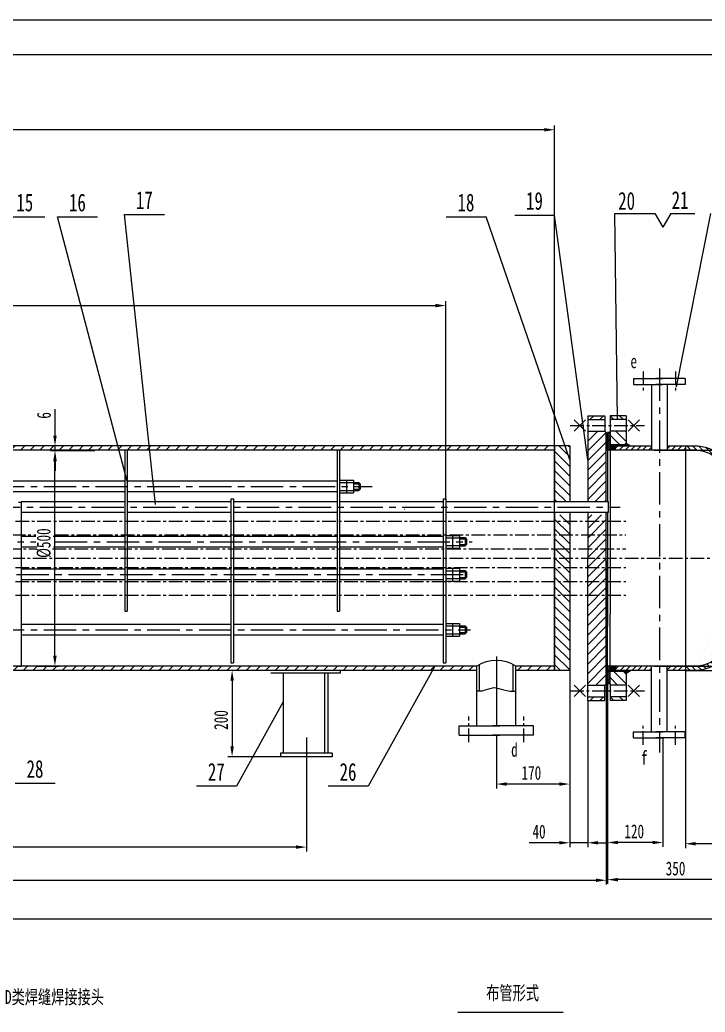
# Model space of a CAD drawing. Extents: x 14092 to 63012, y 39469 to 71324.
# Drawn here: x 16924 to 18512, y 41923 to 44221 of the extents above; entities that cross this region are included whole.
import ezdxf

# ---------------------------------------------------------------- set-up
doc = ezdxf.new("R2010")
doc.units = 0
for name, pattern in [('CENTER', [50.8, 31.75, -6.35, 6.35, -6.35]), ('CENTERX2', [4, 2.5, -0.5, 0.5, -0.5]), ('PHANTOM2', [31.75, 15.875, -3.175, 3.175, -3.175, 3.175, -3.175])]:
    doc.linetypes.add(name, pattern=pattern)
doc.layers.get('0').update_dxf_attribs({"linetype": 'CONTINUOUS'})
doc.layers.get('DEFPOINTS').update_dxf_attribs({"color": 1, "linetype": 'PHANTOM2'})
doc.layers.add('CCX', color=1, linetype='CONTINUOUS')
doc.layers.add('DD', color=1, linetype='CENTER')
doc.styles.add('HZ', font='SIMFANG.TTF', dxfattribs={"width": 0.7})
doc.styles.add('HZ123', font='SIMFANG.TTF', dxfattribs={"width": 0.7, "height": 2.5})
doc.dimstyles.new('ISO-25$0', dxfattribs={"dimscale": 8, "dimtxt": 4, "dimasz": 3, "dimexe": 1.25, "dimexo": 0, "dimgap": 1.2, "dimtad": 1, "dimdec": 0, "dimtxsty": 'HZ', "dimcen": 0, "dimclrd": 256, "dimclrt": 256, "dimazin": 3, "dimtm": 1e-09, "dimtfac": 8, "dimtdec": 0, "dimtmove": 0, "dimatfit": 3})
pattern_1 = [(45, (1517.3898, 0), (-0.449012806, 0.449012806), []), (135, (1517.3898, 0), (-0.449012806, -0.449012806), [])]
pattern_2 = [(135, (1517.39, 0), (-11.22532, -11.22532), [])]
pattern_3 = [(45, (1517.3898, 0), (-2.24506403, 2.24506403), [])]
pattern_4 = [(45, (1517.39, 0), (-11.22532, 11.22532), [])]

# ---------------------------------------------------------------- blocks, each defined once
blk = doc.blocks.new('*D28')
at = {"layer": 'CCX', "color": 0}
for p, q in [((17097.7, 43222.7), (16994.9, 43222.7)), ((16962.6, 42724.2), (17014.9, 42724.2))]:
    blk.add_line(p, q, dxfattribs=at)
at = {"layer": 'CCX'}
blk.add_line((17004.9, 42748.2), (17004.9, 43198.7), dxfattribs=at)
for points in [[(17000.9, 43198.7), (17008.9, 43198.7), (17004.9, 43222.7)], [(17000.9, 42748.2), (17008.9, 42748.2), (17004.9, 42724.2)]]:
    blk.add_solid(points, dxfattribs=at)
at = {"layer": 'DEFPOINTS', "color": 0}
for p in [(17004.9, 43222.7), (17097.7, 43222.7), (16962.6, 42724.2)]:
    blk.add_point(p, dxfattribs=at)
at = {"layer": 'CCX', "insert": (16979.3, 43009.1), "char_height": 32, "attachment_point": 5, "rotation": 90, "style": 'HZ'}
blk.add_mtext('{\\Ftxt|c134;%%C}500', dxfattribs=at)
blk = doc.blocks.new('*D29')
at = {"layer": 'CCX'}
for p, q in [((17005.1, 43258.2), (17005.1, 43319.4)), ((17005.1, 43224.2), (17005.1, 43234.2)), ((17005.1, 43200.2), (17005.1, 43176.2))]:
    blk.add_line(p, q, dxfattribs=at)
at = {"layer": 'CCX', "color": 0}
for p, q in [((17222.3, 43234.2), (16995.1, 43234.2)), ((17222.3, 43224.2), (16995.1, 43224.2))]:
    blk.add_line(p, q, dxfattribs=at)
at = {"layer": 'CCX'}
for points in [[(17001.1, 43258.2), (17009.1, 43258.2), (17005.1, 43234.2)], [(17001.1, 43200.2), (17009.1, 43200.2), (17005.1, 43224.2)]]:
    blk.add_solid(points, dxfattribs=at)
at = {"layer": 'DEFPOINTS', "color": 0}
for p in [(17005.1, 43234.2), (17222.3, 43234.2), (17222.3, 43224.2)]:
    blk.add_point(p, dxfattribs=at)
at = {"layer": 'CCX', "insert": (16979.5, 43304.8), "char_height": 32, "attachment_point": 5, "rotation": 90, "style": 'HZ'}
blk.add_mtext('6', dxfattribs=at)
blk = doc.blocks.new('*D43')
at = {"layer": 'CCX', "color": 0}
for p, q in [((18393.6, 43224.2), (18729.5, 43224.2)), ((18393.6, 42724.2), (18729.5, 42724.2))]:
    blk.add_line(p, q, dxfattribs=at)
at = {"layer": 'CCX'}
blk.add_line((18719.5, 42748.2), (18719.5, 43200.2), dxfattribs=at)
for points in [[(18715.5, 43200.2), (18723.5, 43200.2), (18719.5, 43224.2)], [(18715.5, 42748.2), (18723.5, 42748.2), (18719.5, 42724.2)]]:
    blk.add_solid(points, dxfattribs=at)
at = {"layer": 'DEFPOINTS', "color": 0}
for p in [(18393.6, 43224.2), (18719.5, 43224.2), (18393.6, 42724.2)]:
    blk.add_point(p, dxfattribs=at)
at = {"layer": 'CCX', "insert": (18693.9, 42919.6), "char_height": 32, "attachment_point": 5, "rotation": 90, "style": 'HZ'}
blk.add_mtext('{\\Ftxt|c134;%%C}500', dxfattribs=at)
blk = doc.blocks.new('*D45')
at = {"layer": 'CCX', "color": 0}
for p, q in [((18197.8, 42714.2), (18197.8, 42441)), ((18027.8, 42564.2), (18027.8, 42441))]:
    blk.add_line(p, q, dxfattribs=at)
at = {"layer": 'CCX'}
blk.add_line((18173.8, 42451), (18051.8, 42451), dxfattribs=at)
for points in [[(18051.8, 42455), (18051.8, 42447), (18027.8, 42451)], [(18173.8, 42455), (18173.8, 42447), (18197.8, 42451)]]:
    blk.add_solid(points, dxfattribs=at)
at = {"layer": 'DEFPOINTS', "color": 0}
for p in [(18197.8, 42714.2), (18027.8, 42564.2), (18027.8, 42451)]:
    blk.add_point(p, dxfattribs=at)
at = {"layer": 'CCX', "insert": (18109, 42476.6), "char_height": 32, "attachment_point": 5, "style": 'HZ'}
blk.add_mtext('170', dxfattribs=at)
blk = doc.blocks.new('*D46')
at = {"layer": 'CCX', "color": 0}
for p, q in [((18285.6, 42683.2), (18285.6, 42305.6)), ((18413.9, 42558.2), (18413.9, 42305.6))]:
    blk.add_line(p, q, dxfattribs=at)
at = {"layer": 'CCX'}
blk.add_line((18389.9, 42315.6), (18309.6, 42315.6), dxfattribs=at)
for points in [[(18309.6, 42319.6), (18309.6, 42311.6), (18285.6, 42315.6)], [(18389.9, 42319.6), (18389.9, 42311.6), (18413.9, 42315.6)]]:
    blk.add_solid(points, dxfattribs=at)
at = {"layer": 'DEFPOINTS', "color": 0}
for p in [(18285.6, 42683.2), (18413.9, 42558.2), (18285.6, 42315.6)]:
    blk.add_point(p, dxfattribs=at)
at = {"layer": 'CCX', "insert": (18347.3, 42341.2), "char_height": 32, "attachment_point": 5, "style": 'HZ'}
blk.add_mtext('120', dxfattribs=at)
blk = doc.blocks.new('*D49')
at = {"layer": 'CCX', "color": 0}
for p, q in [((18197.8, 42714.2), (18197.8, 42305)), ((18239.6, 42644.2), (18239.6, 42305))]:
    blk.add_line(p, q, dxfattribs=at)
at = {"layer": 'CCX'}
for p, q in [((18173.8, 42315), (18103.7, 42315)), ((18239.6, 42315), (18197.8, 42315)), ((18263.6, 42315), (18287.6, 42315))]:
    blk.add_line(p, q, dxfattribs=at)
for points in [[(18173.8, 42319), (18173.8, 42311), (18197.8, 42315)], [(18263.6, 42319), (18263.6, 42311), (18239.6, 42315)]]:
    blk.add_solid(points, dxfattribs=at)
at = {"layer": 'DEFPOINTS', "color": 0}
for p in [(18197.8, 42714.2), (18239.6, 42644.2), (18197.8, 42315)]:
    blk.add_point(p, dxfattribs=at)
at = {"layer": 'CCX', "insert": (18126.8, 42340.6), "char_height": 32, "attachment_point": 5, "style": 'HZ'}
blk.add_mtext('40', dxfattribs=at)
blk = doc.blocks.new('*D50')
at = {"layer": 'CCX', "color": 0}
for p, q in [((17505.6, 42714.2), (17405.5, 42714.2)), ((17587.6, 42514.2), (17405.5, 42514.2))]:
    blk.add_line(p, q, dxfattribs=at)
at = {"layer": 'CCX'}
blk.add_line((17415.5, 42690.2), (17415.5, 42538.2), dxfattribs=at)
for points in [[(17411.5, 42690.2), (17419.5, 42690.2), (17415.5, 42714.2)], [(17411.5, 42538.2), (17419.5, 42538.2), (17415.5, 42514.2)]]:
    blk.add_solid(points, dxfattribs=at)
at = {"layer": 'DEFPOINTS', "color": 0}
for p in [(17505.6, 42714.2), (17415.5, 42514.2), (17587.6, 42514.2)]:
    blk.add_point(p, dxfattribs=at)
at = {"layer": 'CCX', "insert": (17389.9, 42599.4), "char_height": 32, "attachment_point": 5, "rotation": 90, "style": 'HZ'}
blk.add_mtext('200', dxfattribs=at)
blk = doc.blocks.new('*D170')
at = {"layer": 'CCX'}
for p, q in [((18719.5, 42748.2), (18719.5, 42772.2)), ((18719.5, 42724.2), (18719.5, 42714.2)), ((18719.5, 42690.2), (18719.5, 42636.9))]:
    blk.add_line(p, q, dxfattribs=at)
at = {"layer": 'CCX', "color": 0}
for p, q in [((18465.8, 42724.2), (18729.5, 42724.2)), ((18465.8, 42714.2), (18729.5, 42714.2))]:
    blk.add_line(p, q, dxfattribs=at)
at = {"layer": 'CCX'}
for points in [[(18715.5, 42748.2), (18723.5, 42748.2), (18719.5, 42724.2)], [(18715.5, 42690.2), (18723.5, 42690.2), (18719.5, 42714.2)]]:
    blk.add_solid(points, dxfattribs=at)
at = {"layer": 'DEFPOINTS', "color": 0}
for p in [(18465.8, 42724.2), (18465.8, 42714.2), (18719.5, 42714.2)]:
    blk.add_point(p, dxfattribs=at)
at = {"layer": 'CCX', "insert": (18693.9, 42651.6), "char_height": 32, "attachment_point": 5, "rotation": 90, "style": 'HZ'}
blk.add_mtext('6', dxfattribs=at)
blk = doc.blocks.new('*D175')
at = {"layer": 'CCX', "color": 0}
for p, q in [((18465.8, 42974.2), (18465.8, 42302.8)), ((18629.6, 42974.2), (18629.6, 42302.8))]:
    blk.add_line(p, q, dxfattribs=at)
at = {"layer": 'CCX'}
blk.add_line((18605.6, 42312.8), (18489.8, 42312.8), dxfattribs=at)
for points in [[(18489.8, 42316.8), (18489.8, 42308.8), (18465.8, 42312.8)], [(18605.6, 42316.8), (18605.6, 42308.8), (18629.6, 42312.8)]]:
    blk.add_solid(points, dxfattribs=at)
at = {"layer": 'DEFPOINTS', "color": 0}
for p in [(18465.8, 42974.2), (18629.6, 42974.2), (18465.8, 42312.8)]:
    blk.add_point(p, dxfattribs=at)
at = {"layer": 'CCX', "insert": (18550.1, 42338.4), "char_height": 32, "attachment_point": 5, "style": 'HZ'}
blk.add_mtext('156', dxfattribs=at)
blk = doc.blocks.new('*D176')
at = {"layer": 'CCX', "color": 0}
for p, q in [((18629.6, 42974.2), (18629.6, 42219.6)), ((18285.6, 42683.2), (18285.6, 42219.6))]:
    blk.add_line(p, q, dxfattribs=at)
at = {"layer": 'CCX'}
blk.add_line((18605.6, 42229.6), (18309.6, 42229.6), dxfattribs=at)
for points in [[(18309.6, 42233.6), (18309.6, 42225.6), (18285.6, 42229.6)], [(18605.6, 42233.6), (18605.6, 42225.6), (18629.6, 42229.6)]]:
    blk.add_solid(points, dxfattribs=at)
at = {"layer": 'DEFPOINTS', "color": 0}
for p in [(18629.6, 42974.2), (18285.6, 42683.2), (18285.6, 42229.6)]:
    blk.add_point(p, dxfattribs=at)
at = {"layer": 'CCX', "insert": (18443.1, 42255.2), "char_height": 32, "attachment_point": 5, "style": 'HZ'}
blk.add_mtext('350', dxfattribs=at)
blk = doc.blocks.new('*D177')
at = {"layer": 'CCX', "color": 0}
for p, q in [((15313, 42683.2), (15313, 42218.1)), ((18282.6, 42683.2), (18282.6, 42218.1))]:
    blk.add_line(p, q, dxfattribs=at)
at = {"layer": 'CCX'}
blk.add_line((15337, 42228.1), (18258.6, 42228.1), dxfattribs=at)
for points in [[(15337, 42232.1), (15337, 42224.1), (15313, 42228.1)], [(18258.6, 42232.1), (18258.6, 42224.1), (18282.6, 42228.1)]]:
    blk.add_solid(points, dxfattribs=at)
at = {"layer": 'DEFPOINTS', "color": 0}
for p in [(15313, 42683.2), (18282.6, 42683.2), (18282.6, 42228.1)]:
    blk.add_point(p, dxfattribs=at)
at = {"layer": 'CCX', "insert": (16689.8, 42253.7), "char_height": 32, "attachment_point": 5, "style": 'HZ'}
blk.add_mtext('2987', dxfattribs=at)
blk = doc.blocks.new('*D178')
at = {"layer": 'CCX', "color": 0}
for p, q in [((14846, 42974.2), (14846, 42128.7)), ((18629.6, 42974.2), (18629.6, 42128.7))]:
    blk.add_line(p, q, dxfattribs=at)
at = {"layer": 'CCX'}
blk.add_line((14870, 42138.7), (18605.6, 42138.7), dxfattribs=at)
for points in [[(14870, 42142.7), (14870, 42134.7), (14846, 42138.7)], [(18605.6, 42142.7), (18605.6, 42134.7), (18629.6, 42138.7)]]:
    blk.add_solid(points, dxfattribs=at)
at = {"layer": 'DEFPOINTS', "color": 0}
for p in [(14846, 42974.2), (18629.6, 42974.2), (18629.6, 42138.7)]:
    blk.add_point(p, dxfattribs=at)
at = {"layer": 'CCX', "insert": (16605, 42164.3), "char_height": 32, "attachment_point": 5, "style": 'HZ'}
blk.add_mtext('3813', dxfattribs=at)
blk = doc.blocks.new('*D180')
at = {"layer": 'CCX', "color": 0}
for p, q in [((15913, 42522.2), (15913, 42295)), ((17587.6, 42514.2), (17587.6, 42295))]:
    blk.add_line(p, q, dxfattribs=at)
at = {"layer": 'CCX'}
blk.add_line((17563.6, 42305), (15937, 42305), dxfattribs=at)
for points in [[(15937, 42309), (15937, 42301), (15913, 42305)], [(17563.6, 42309), (17563.6, 42301), (17587.6, 42305)]]:
    blk.add_solid(points, dxfattribs=at)
at = {"layer": 'DEFPOINTS', "color": 0}
for p in [(15913, 42522.2), (17587.6, 42514.2), (15913, 42305)]:
    blk.add_point(p, dxfattribs=at)
at = {"layer": 'CCX', "insert": (16692.7, 42330.6), "char_height": 32, "attachment_point": 5, "style": 'HZ'}
blk.add_mtext('1700', dxfattribs=at)
blk = doc.blocks.new('*D184')
at = {"layer": 'CCX', "color": 0}
for p, q in [((15700, 43224.2), (15700, 43569.2)), ((17910.6, 43111.4), (17910.6, 43569.2))]:
    blk.add_line(p, q, dxfattribs=at)
at = {"layer": 'CCX'}
blk.add_line((15724, 43559.2), (17886.6, 43559.2), dxfattribs=at)
for points in [[(15724, 43563.2), (15724, 43555.2), (15700, 43559.2)], [(17886.6, 43563.2), (17886.6, 43555.2), (17910.6, 43559.2)]]:
    blk.add_solid(points, dxfattribs=at)
at = {"layer": 'DEFPOINTS', "color": 0}
for p in [(17910.6, 43559.2), (15700, 43224.2), (17910.6, 43111.4)]:
    blk.add_point(p, dxfattribs=at)
at = {"layer": 'CCX', "insert": (16643, 43584.8), "char_height": 32, "attachment_point": 5, "style": 'HZ'}
blk.add_mtext('9X246=2214', dxfattribs=at)
blk = doc.blocks.new('*D230')
at = {"layer": 'CCX', "color": 0}
for p, q in [((15432.8, 42714.2), (15432.8, 43976.4)), ((18162.8, 42714.2), (18162.8, 43976.4))]:
    blk.add_line(p, q, dxfattribs=at)
at = {"layer": 'CCX'}
blk.add_line((18138.8, 43966.4), (15456.8, 43966.4), dxfattribs=at)
for points in [[(15456.8, 43970.4), (15456.8, 43962.4), (15432.8, 43966.4)], [(18138.8, 43970.4), (18138.8, 43962.4), (18162.8, 43966.4)]]:
    blk.add_solid(points, dxfattribs=at)
at = {"layer": 'DEFPOINTS', "color": 0}
for p in [(15432.8, 43966.4), (15432.8, 42714.2), (18162.8, 42714.2)]:
    blk.add_point(p, dxfattribs=at)
at = {"layer": 'CCX', "insert": (16724.2, 43992), "char_height": 32, "attachment_point": 5, "style": 'HZ'}
blk.add_mtext('2730', dxfattribs=at)

msp = doc.modelspace()

# ---------------------------------------------------------------- hatches: boundary and pattern name
h = msp.add_hatch()
h.set_pattern_fill('ANSI37', color=256, scale=0.2, style=0)
h.set_pattern_definition(pattern_1)
h.paths.add_polyline_path([(18285.6, 43263.4), (18282.6, 43263.4), (18282.6, 43255.7), (18282.6, 43225.6), (18285.6, 43225.6)])
h.paths.add_polyline_path([(18302.4, 43236.6), (18291.6, 43236.6), (18291.6, 43224.2), (18304.4, 43224.2)])
h.paths.add_polyline_path([(18328.6, 43240.8), (18324.1, 43236.6), (18324.1, 43234.2), (18338.4, 43234.2)])
h = msp.add_hatch()
h.set_pattern_fill('ANSI37', color=256, scale=0.2, style=0)
h.set_pattern_definition(pattern_1)
h.paths.add_polyline_path([(18285.6, 42721.6), (18282.6, 42721.6), (18282.6, 42692.7), (18282.6, 42686.3), (18285.6, 42686.3)])
h.paths.add_polyline_path([(18304.4, 42724.2), (18291.6, 42724.2), (18291.6, 42711.7), (18302.4, 42711.7)])
h.paths.add_polyline_path([(18338.4, 42714.2), (18324.1, 42714.2), (18324.1, 42711.7), (18328.6, 42707.6)])
at = {"layer": 'CCX'}
h = msp.add_hatch(dxfattribs=at)
h.set_pattern_fill('ANSI31', color=256, scale=5, style=0)
h.set_pattern_definition([(45, (1621, 0), (-11.22532, 11.22532), [])])
h.paths.add_polyline_path([(18282.6, 43262.2), (18282.6, 43265.2), (18279.6, 43268.2), (18248.4, 43268.2), (18239.6, 43202), (18239.6, 43132.2), (18282.6, 43132.2)])
h.paths.add_polyline_path([(18279.6, 43304.2), (18253.2, 43304.2), (18252, 43295.2), (18279.6, 43295.2)])
h.paths.add_polyline_path([(18253.2, 43304.2), (18239.6, 43304.2), (18239.6, 43295.2), (18252, 43295.2)])
h.paths.add_polyline_path([(18248.4, 43268.2), (18239.6, 43268.2), (18239.6, 43202)])
h.paths.add_polyline_path([(18282.6, 43074.8), (18239.6, 43074.8), (18239.6, 43042.2), (18282.6, 43042.2)])
h.paths.add_polyline_path([(18282.6, 43042.2), (18239.6, 43042.2), (18239.6, 42997.2), (18282.6, 42997.2)])
h.paths.add_polyline_path([(18282.6, 42997.2), (18239.6, 42997.2), (18239.6, 42974.2), (18282.6, 42974.2)])
h.paths.add_polyline_path([(18282.6, 42974.2), (18239.6, 42974.2), (18239.6, 42951.2), (18282.6, 42951.2)])
h.paths.add_polyline_path([(18282.6, 42951.2), (18239.6, 42951.2), (18239.6, 42906.2), (18282.6, 42906.2)])
h.paths.add_polyline_path([(18282.6, 42906.2), (18239.6, 42906.2), (18239.6, 42861.1), (18282.6, 42861.1)])
h.paths.add_polyline_path([(18282.6, 42861.1), (18239.6, 42861.1), (18239.6, 42816.2), (18282.6, 42816.2)])
h.paths.add_polyline_path([(18282.6, 42816.2), (18239.6, 42816.2), (18239.6, 42680.2), (18279.6, 42680.2), (18282.6, 42683.2), (18282.6, 42692.7)])
h.paths.add_polyline_path([(18279.6, 42653.2), (18239.6, 42653.2), (18239.6, 42644.2), (18279.6, 42644.2)])
h.paths.add_polyline_path([(18239.6, 43104.7), (18282.6, 43104.7), (18282.6, 43132.2), (18239.6, 43132.2)])
h = msp.add_hatch(dxfattribs=at)
h.set_pattern_fill('ANSI31', color=256, scale=5, angle=90, style=0)
h.set_pattern_definition(pattern_2)
h.paths.add_polyline_path([(18308.5, 43304.2), (18291.6, 43304.2), (18291.6, 43295.2), (18308.6, 43295.2)])
h.paths.add_polyline_path([(18328.6, 43304.2), (18308.5, 43304.2), (18308.6, 43295.2), (18328.6, 43295.2)])
h.paths.add_polyline_path([(18328.6, 43268.2), (18291.6, 43268.2), (18291.6, 43236.6), (18324.1, 43236.6), (18328.6, 43240.8)])
h = msp.add_hatch(dxfattribs=at)
h.set_pattern_fill('ANSI31', color=256, style=0)
h.set_pattern_definition(pattern_3)
h.paths.add_polyline_path([(18291.6, 43265.2), (18285.6, 43265.2), (18285.6, 43224.2), (18291.6, 43224.2)])
h = msp.add_hatch(dxfattribs=at)
h.set_pattern_fill('ANSI31', color=256, scale=5, style=0)
h.set_pattern_definition(pattern_4)
h.paths.add_polyline_path([(15522.8, 43234.2), (15465.1, 43234.2, -0.06365), (15470, 43224.2), (15522.8, 43224.2)])
h.paths.add_polyline_path([(15465.1, 43234.2), (15432.8, 43234.2), (15432.8, 43224.2), (15470, 43224.2, 0.06365)])
h.paths.add_polyline_path([(15730.7, 43234.2), (15667.5, 43234.2), (15660.4, 43224.2), (15721.8, 43224.2)])
h.paths.add_polyline_path([(15667.5, 43234.2), (15612.8, 43234.2), (15612.8, 43224.2), (15652, 43224.2), (15660.4, 43224.2)])
h.paths.add_polyline_path([(16012.9, 43234.2), (15912.3, 43234.2), (15730.7, 43234.2), (15721.8, 43224.2), (16006.8, 43224.2)])
h.paths.add_polyline_path([(16299.5, 43234.2), (16012.9, 43234.2), (16006.8, 43224.2), (16296.4, 43224.2)])
h.paths.add_polyline_path([(16434.5, 43234.2), (16299.5, 43234.2), (16296.4, 43224.2), (16431.5, 43224.2)])
h.paths.add_polyline_path([(17151.1, 43234.2), (16855.8, 43234.2), (16855.2, 43224.2), (17153.7, 43224.2)])
h.paths.add_polyline_path([(18162.8, 43234.2), (17223.4, 43234.2), (17224.5, 43224.2), (18162.8, 43224.2)])
h.paths.add_polyline_path([(17223.4, 43234.2), (17151.1, 43234.2), (17153.7, 43224.2), (17224.5, 43224.2)])
h.paths.add_polyline_path([(16830.1, 43234.2), (16830.1, 43224.2), (16855.2, 43224.2), (16855.8, 43234.2)])
h.paths.add_polyline_path([(16670.1, 43224.2), (16670.1, 43234.2), (16434.5, 43234.2), (16431.5, 43224.2)])
h = msp.add_hatch(dxfattribs=at)
h.set_pattern_fill('ANSI31', color=256, scale=5, angle=90, style=0)
h.set_pattern_definition([(135, (1621, 0), (-11.22532, -11.22532), [])])
h.paths.add_polyline_path([(18197.8, 42816.2), (18162.8, 42816.2), (18162.8, 42714.2), (18197.8, 42714.2)])
h.paths.add_polyline_path([(18197.8, 42861.1), (18162.8, 42861.1), (18162.8, 42816.2), (18197.8, 42816.2)])
h.paths.add_polyline_path([(18197.8, 42906.2), (18162.8, 42906.2), (18162.8, 42861.1), (18197.8, 42861.1)])
h.paths.add_polyline_path([(18197.8, 42951.2), (18162.8, 42951.2), (18162.8, 42906.2), (18197.8, 42906.2)])
h.paths.add_polyline_path([(18197.8, 42974.2), (18162.8, 42974.2), (18162.8, 42951.2), (18197.8, 42951.2)])
h.paths.add_polyline_path([(18197.8, 42997.2), (18162.8, 42997.2), (18162.8, 42974.2), (18197.8, 42974.2)])
h.paths.add_polyline_path([(18197.8, 43042.2), (18162.8, 43042.2), (18162.8, 42997.2), (18197.8, 42997.2)])
h.paths.add_polyline_path([(18197.8, 43074.8), (18162.8, 43074.8), (18162.8, 43042.2), (18197.8, 43042.2)])
h.paths.add_polyline_path([(18197.8, 43165.3), (18197.8, 43202), (18186.7, 43234.2), (18162.8, 43234.2), (18162.8, 43132.2), (18197.8, 43132.2)])
h.paths.add_polyline_path([(18197.8, 43234.2), (18186.7, 43234.2), (18197.8, 43202)])
h.paths.add_polyline_path([(18162.8, 43104.7), (18197.8, 43104.7), (18197.8, 43132.2), (18162.8, 43132.2)])
h = msp.add_hatch(dxfattribs=at)
h.set_pattern_fill('ANSI31', color=256, scale=3, style=0)
h.set_pattern_definition([(45, (1517.39, 0), (-6.735192, 6.735192), [])])
h.paths.add_polyline_path([(18387.4, 42724.2), (18304.4, 42724.2), (18302.8, 42714.2), (18387.4, 42714.2)])
h.paths.add_polyline_path([(18465.8, 42724.2), (18423.9, 42724.2), (18423.9, 42714.2), (18465.8, 42714.2)])
h.paths.add_polyline_path([(18387.4, 43234.2), (18302.8, 43234.2), (18304.4, 43224.2), (18387.4, 43224.2)])
h.paths.add_polyline_path([(18465.8, 43234.2), (18423.9, 43234.2), (18423.9, 43224.2), (18465.8, 43224.2)])
h = msp.add_hatch(dxfattribs=at)
h.set_pattern_fill('ANSI31', color=256, scale=3, angle=90, style=0)
h.set_pattern_definition([(135, (1517.39, 0), (-6.735192, -6.735192), [])])
edge = h.paths.add_edge_path()
edge.add_spline(control_points=[(18574.4, 43182.6), (18568.3, 43191.2), (18561.7, 43198.9), (18547.5, 43212.6), (18539.7, 43218.5), (18527.2, 43225.5), (18522.8, 43227.5), (18513.9, 43230.8), (18509.3, 43232.1), (18500.1, 43233.8), (18495.4, 43234.2), (18490.8, 43234.2)], knot_values=[0, 0, 0, 0, 0.166818, 0.166818, 0.343939, 0.343939, 0.43798, 0.43798, 0.532021, 0.532021, 0.626062, 0.626062, 0.626062, 0.626062], degree=3, periodic=0)
edge.add_line((18490.8, 43234.2), (18465.8, 43234.2))
edge.add_line((18465.8, 43234.2), (18465.8, 43224.2))
edge.add_line((18465.8, 43224.2), (18490.8, 43224.2))
edge.add_ellipse((18490.8, 42974.2), major_axis=(0, 250), ratio=0.515266, start_angle=270, end_angle=360, ccw=False)
edge.add_line((18619.6, 42974.2), (18629.6, 42974.2))
edge.add_spline(control_points=[(18629.6, 42974.2), (18629.6, 42988.1), (18629, 43002.1), (18626.5, 43032.1), (18624.3, 43048), (18618.4, 43078.8), (18614.6, 43093.6), (18605.8, 43121.8), (18600.6, 43135.1), (18589, 43159.7), (18582.6, 43170.9), (18575.2, 43181.5), (18574.8, 43182), (18574.4, 43182.6)], knot_values=[0.626062, 0.626062, 0.626062, 0.626062, 0.790177, 0.790177, 0.982756, 0.982756, 1.175335, 1.175335, 1.367914, 1.367914, 1.560493, 1.560493, 1.570796, 1.570796, 1.570796, 1.570796], degree=3, periodic=0)
edge = h.paths.add_edge_path()
edge.add_spline(control_points=[(18590.8, 42792.8), (18593.9, 42798.9), (18596.8, 42805.2), (18599.6, 42811.7)], knot_values=[2.25802, 2.25802, 2.25802, 2.25802, 2.356194, 2.356194, 2.356194, 2.356194], degree=3, periodic=0)
edge.add_spline(control_points=[(18599.6, 42811.7), (18601.9, 42817.1), (18604, 42822.7), (18606.5, 42829.6), (18606.9, 42830.8), (18607.4, 42832)], knot_values=[2.159845, 2.159845, 2.159845, 2.159845, 2.240867, 2.240867, 2.25802, 2.25802, 2.25802, 2.25802], degree=3, periodic=0)
edge.add_spline(control_points=[(18607.4, 42832), (18609.8, 42839.1), (18612, 42846.3), (18614, 42853.7)], knot_values=[2.06167, 2.06167, 2.06167, 2.06167, 2.159845, 2.159845, 2.159845, 2.159845], degree=3, periodic=0)
edge.add_spline(control_points=[(18614, 42853.7), (18615.6, 42859.5), (18617.1, 42865.5), (18618.9, 42873.1), (18619.2, 42874.8), (18619.6, 42876.4)], knot_values=[1.963495, 1.963495, 1.963495, 1.963495, 2.040747, 2.040747, 2.06167, 2.06167, 2.06167, 2.06167], degree=3, periodic=0)
edge.add_spline(control_points=[(18619.6, 42876.4), (18621.2, 42884.2), (18622.7, 42892.1), (18623.9, 42900.1)], knot_values=[1.865321, 1.865321, 1.865321, 1.865321, 1.963495, 1.963495, 1.963495, 1.963495], degree=3, periodic=0)
edge.add_spline(control_points=[(18623.9, 42900.1), (18624.9, 42906.1), (18625.7, 42912.1), (18626.6, 42920.3), (18626.9, 42922.3), (18627.1, 42924.4)], knot_values=[1.767146, 1.767146, 1.767146, 1.767146, 1.840627, 1.840627, 1.865321, 1.865321, 1.865321, 1.865321], degree=3, periodic=0)
edge.add_spline(control_points=[(18627.1, 42924.4), (18627.9, 42932.6), (18628.6, 42940.9), (18629, 42949.2)], knot_values=[1.668971, 1.668971, 1.668971, 1.668971, 1.767146, 1.767146, 1.767146, 1.767146], degree=3, periodic=0)
edge.add_spline(control_points=[(18629, 42949.2), (18629.3, 42955.1), (18629.5, 42961), (18629.6, 42969.3), (18629.6, 42971.8), (18629.6, 42974.2)], knot_values=[1.570796, 1.570796, 1.570796, 1.570796, 1.640507, 1.640507, 1.668971, 1.668971, 1.668971, 1.668971], degree=3, periodic=0)
edge.add_line((18629.6, 42974.2), (18619.6, 42974.2))
edge.add_ellipse((18490.8, 42974.2), major_axis=(0, 250), ratio=0.515266, start_angle=180, end_angle=270, ccw=False)
edge.add_line((18490.8, 42724.2), (18465.8, 42724.2))
edge.add_line((18465.8, 42724.2), (18465.8, 42714.2))
edge.add_line((18465.8, 42714.2), (18490.8, 42714.2))
edge.add_spline(control_points=[(18490.8, 42714.2), (18493.2, 42714.2), (18495.6, 42714.3), (18498.1, 42714.5)], knot_values=[3.092505, 3.092505, 3.092505, 3.092505, 3.141593, 3.141593, 3.141593, 3.141593], degree=3, periodic=0)
edge.add_spline(control_points=[(18498.1, 42714.5), (18500.5, 42714.8), (18502.9, 42715.1), (18505.3, 42715.6)], knot_values=[3.043418, 3.043418, 3.043418, 3.043418, 3.092505, 3.092505, 3.092505, 3.092505], degree=3, periodic=0)
edge.add_spline(control_points=[(18505.3, 42715.6), (18506.3, 42715.8), (18507.3, 42716), (18509.7, 42716.5), (18511.1, 42716.9), (18512.5, 42717.3)], knot_values=[2.99433, 2.99433, 2.99433, 2.99433, 3.014805, 3.014805, 3.043418, 3.043418, 3.043418, 3.043418], degree=3, periodic=0)
edge.add_spline(control_points=[(18512.5, 42717.3), (18517.2, 42718.7), (18521.9, 42720.5), (18526.5, 42722.7)], knot_values=[2.896156, 2.896156, 2.896156, 2.896156, 2.99433, 2.99433, 2.99433, 2.99433], degree=3, periodic=0)
edge.add_spline(control_points=[(18526.5, 42722.7), (18526.8, 42722.9), (18527.1, 42723), (18531.7, 42725.3), (18535.9, 42727.8), (18539.9, 42730.6)], knot_values=[2.797981, 2.797981, 2.797981, 2.797981, 2.805298, 2.805298, 2.896156, 2.896156, 2.896156, 2.896156], degree=3, periodic=0)
edge.add_spline(control_points=[(18539.9, 42730.6), (18541.8, 42731.9), (18543.7, 42733.3), (18548, 42736.7), (18550.3, 42738.7), (18552.6, 42740.8)], knot_values=[2.699806, 2.699806, 2.699806, 2.699806, 2.743052, 2.743052, 2.797981, 2.797981, 2.797981, 2.797981], degree=3, periodic=0)
edge.add_spline(control_points=[(18552.6, 42740.8), (18554.7, 42742.7), (18556.7, 42744.7), (18558.7, 42746.8)], knot_values=[2.650719, 2.650719, 2.650719, 2.650719, 2.699806, 2.699806, 2.699806, 2.699806], degree=3, periodic=0)
edge.add_spline(control_points=[(18558.7, 42746.8), (18560.7, 42748.8), (18562.7, 42751), (18564.6, 42753.2)], knot_values=[2.601631, 2.601631, 2.601631, 2.601631, 2.650719, 2.650719, 2.650719, 2.650719], degree=3, periodic=0)
edge.add_spline(control_points=[(18564.6, 42753.2), (18566.2, 42755), (18567.7, 42756.9), (18573.3, 42764), (18577.2, 42769.6), (18581, 42775.6)], knot_values=[2.454369, 2.454369, 2.454369, 2.454369, 2.493845, 2.493845, 2.601631, 2.601631, 2.601631, 2.601631], degree=3, periodic=0)
edge.add_spline(control_points=[(18581, 42775.6), (18583.9, 42780.3), (18586.8, 42785.3), (18589.9, 42791.2), (18590.3, 42792), (18590.8, 42792.8)], knot_values=[2.356194, 2.356194, 2.356194, 2.356194, 2.440987, 2.440987, 2.454369, 2.454369, 2.454369, 2.454369], degree=3, periodic=0)
h = msp.add_hatch(dxfattribs=at)
h.set_pattern_fill('ANSI31', color=256, scale=5, style=0)
h.set_pattern_definition(pattern_4)
h.paths.add_polyline_path([(18162.8, 42724.2), (18072.8, 42724.2), (18072.8, 42714.2), (18162.8, 42714.2)])
h.paths.add_polyline_path([(16670.1, 42714.2), (16670.1, 42724.2), (16628.7, 42724.2), (16622.1, 42714.2)])
h.paths.add_polyline_path([(16830.1, 42724.2), (16830.1, 42714.2), (17982.8, 42714.2), (17982.8, 42724.2)])
h = msp.add_hatch(dxfattribs=at)
h.set_pattern_fill('ANSI31', color=256, style=0)
h.set_pattern_definition(pattern_3)
h.paths.add_polyline_path([(18291.6, 42724.2), (18285.6, 42724.2), (18285.6, 42683.2), (18291.6, 42683.2)])
h = msp.add_hatch(dxfattribs=at)
h.set_pattern_fill('ANSI31', color=256, scale=5, angle=90, style=0)
h.set_pattern_definition(pattern_2)
h.paths.add_polyline_path([(18328.6, 42707.6), (18324.1, 42711.7), (18291.6, 42711.7), (18291.6, 42683.2), (18291.6, 42680.2), (18328.6, 42680.2)])
h.paths.add_polyline_path([(18328.6, 42653.2), (18291.6, 42653.2), (18291.6, 42644.2), (18328.6, 42644.2)])

# ---------------------------------------------------------------- linework, layer by layer
for p, q in [((14291.9, 44141.1), (20739.9, 44141.1)), ((18395.2, 43772.3), (18413.5, 43740.6)), ((18431.8, 43772.3), (18413.5, 43740.6)), ((18345.8, 43390.2), (18345.8, 43376.5)), ((18345.8, 43390.2), (18413.9, 43390.2)), ((18345.8, 43390.2), (18345.8, 43376.5)), ((18345.8, 43390.2), (18345.8, 43376.5)), ((18345.8, 43390.2), (18413.9, 43390.2)), ((18345.8, 43376.5), (18413.9, 43376.5)), ((18387.4, 43376.5), (18387.4, 43224.2)), ((18465.4, 43390.2), (18397.3, 43390.2)), ((18465.4, 43390.2), (18397.3, 43390.2)), ((18465.4, 43376.5), (18397.3, 43376.5)), ((18423.9, 43376.5), (18423.9, 43224.2)), ((18465.4, 43390.2), (18465.4, 43376.5)), ((18465.4, 43390.2), (18465.4, 43376.5)), ((18465.4, 43390.2), (18465.4, 43376.5)), ((18239.6, 43304.2), (18239.6, 43104.7)), ((18239.6, 43304.2), (18279.6, 43304.2)), ((18279.6, 43304.2), (18279.6, 43268.2)), ((18328.6, 43304.2), (18291.6, 43304.2)), ((18291.6, 43304.2), (18291.6, 42844.2)), ((18328.6, 43304.2), (18328.6, 43259.2)), ((18328.6, 43304.2), (18328.6, 43240.8)), ((18208.5, 43268.6), (18234.7, 43294.8)), ((18234.7, 43268.6), (18208.5, 43294.8)), ((18239.6, 43295.2), (18279.6, 43295.2)), ((18328.6, 43295.2), (18291.6, 43295.2)), ((18333.5, 43268.6), (18359.7, 43294.8)), ((18359.7, 43268.6), (18333.5, 43294.8)), ((18239.6, 43268.2), (18279.6, 43268.2)), ((18282.6, 43265.2), (18279.6, 43268.2)), ((18282.6, 43265.2), (18282.6, 43255.7)), ((18282.6, 43265.2), (18282.6, 43265.2)), ((18285.6, 43263.4), (18282.6, 43263.4)), ((18282.6, 43104.7), (18282.6, 43262.2)), ((18282.6, 43255.7), (18282.6, 43222.7)), ((18285.6, 43265.2), (18285.6, 43104.7)), ((18291.6, 43265.2), (18285.6, 43265.2)), ((18328.6, 43268.2), (18291.6, 43268.2)), ((18197.8, 43234.2), (16800.1, 43234.2)), ((18162.8, 43234.2), (18162.8, 43104.7)), ((18197.8, 43234.2), (18197.8, 43104.7)), ((18324.1, 43236.6), (18291.6, 43236.6)), ((18304.4, 43224.2), (18302.4, 43236.6)), ((18302.8, 43234.2), (18387.4, 43234.2)), ((18324.1, 43236.6), (18328.6, 43240.8)), ((18324.1, 43234.2), (18324.1, 43236.6)), ((18328.6, 43240.8), (18338.4, 43234.2)), ((18423.9, 43234.2), (18490.8, 43234.2)), ((18162.8, 43224.2), (16800.1, 43224.2)), ((17166.6, 43224.2), (17166.6, 42851.4)), ((17172.6, 43224.2), (17172.6, 42851.4)), ((17658.6, 43224.2), (17658.6, 42851.4)), ((17664.6, 43224.2), (17664.6, 42851.4)), ((18285.6, 43225.6), (18282.6, 43225.6)), ((18469.4, 43224.2), (18285.6, 43224.2)), ((18492.5, 43224.2), (18288.6, 43224.2)), ((18162.8, 43165.3), (18162.8, 43104.7)), ((18197.8, 43165.3), (18197.8, 43104.7)), ((17166.6, 43152.7), (16817.6, 43152.7)), ((17166.6, 43152.7), (17151.4, 43152.7)), ((17166.6, 43152.7), (17151.4, 43152.7)), ((17412.6, 43152.7), (17172.6, 43152.7)), ((17658.6, 43152.7), (17172.6, 43152.7)), ((17412.6, 43152.7), (17397.4, 43152.7)), ((17412.6, 43152.7), (17397.4, 43152.7)), ((17658.6, 43152.7), (17643.4, 43152.7)), ((17658.6, 43152.7), (17643.4, 43152.7)), ((17664.6, 43155), (17696.6, 43155)), ((17664.6, 43149.2), (17664.6, 43131.2)), ((17664.6, 43149.2), (17696.6, 43149.2)), ((17680.6, 43155), (17680.6, 43125.3)), ((17696.6, 43155), (17696.6, 43125.3)), ((17709.4, 43149.8), (17712.6, 43146.6)), ((17709.4, 43149.8), (17709.4, 43130.6)), ((17712.6, 43146.6), (17712.6, 43133.8)), ((17166.6, 43127.7), (16905.4, 43127.7)), ((17166.6, 43127.7), (17151.4, 43127.7)), ((17166.6, 43127.7), (17151.4, 43127.7)), ((17412.6, 43127.7), (17172.6, 43127.7)), ((17658.6, 43127.7), (17172.6, 43127.7)), ((17412.6, 43127.7), (17397.4, 43127.7)), ((17412.6, 43127.7), (17397.4, 43127.7)), ((17658.6, 43127.7), (17643.4, 43127.7)), ((17658.6, 43127.7), (17643.4, 43127.7)), ((17664.6, 43131.2), (17696.6, 43131.2)), ((17664.6, 43125.3), (17696.6, 43125.3)), ((17709.4, 43130.6), (17712.6, 43133.8)), ((16920.6, 43104.2), (16926.6, 43104.2)), ((17166.6, 43104.7), (16926.6, 43104.7)), ((16926.6, 43104.2), (16926.6, 42724.2)), ((17412.6, 43104.7), (17172.6, 43104.7)), ((17412.6, 43111.4), (17412.6, 42731.4)), ((17412.6, 43111.4), (17418.6, 43111.4)), ((17418.6, 43111.4), (17418.6, 42731.4)), ((17658.6, 43104.7), (17418.6, 43104.7)), ((17904.6, 43104.7), (17664.6, 43104.7)), ((17904.6, 43111.4), (17904.6, 42731.4)), ((17904.6, 43111.4), (17910.6, 43111.4)), ((17910.6, 43111.4), (17910.6, 42731.4)), ((18287.4, 43104.7), (17910.6, 43104.7)), ((18287.4, 43079.7), (18287.4, 43104.7)), ((17166.6, 43079.7), (16926.6, 43079.7)), ((17412.6, 43079.7), (17172.6, 43079.7)), ((17658.6, 43079.7), (17418.6, 43079.7)), ((17904.6, 43079.7), (17664.6, 43079.7)), ((17815.3, 43087.5), (17816.1, 43087.8)), ((18287.4, 43079.7), (17910.6, 43079.7)), ((18162.8, 43079.7), (18162.8, 42714.2)), ((18162.8, 43074.8), (18162.8, 42974.2)), ((18197.8, 43079.7), (18197.8, 42714.2)), ((18197.8, 43074.8), (18197.8, 42974.2)), ((18239.6, 43079.7), (18239.6, 42974.2)), ((18282.6, 42692.7), (18282.6, 43079.7)), ((18285.6, 43079.7), (18285.6, 42816.2)), ((17910.6, 43027), (17942.6, 43027)), ((17926.6, 43027), (17926.6, 42997.3)), ((17942.6, 43027), (17942.6, 42997.3)), ((16958.9, 43024.7), (16926.6, 43024.7)), ((16961, 43024.7), (16926.6, 43024.7)), ((17166.6, 43024.7), (17000.9, 43024.7)), ((17166.6, 43024.7), (17004.9, 43024.7)), ((17166.6, 43024.7), (17151.4, 43024.7)), ((17166.6, 43024.7), (17151.4, 43024.7)), ((17412.6, 43024.7), (17172.6, 43024.7)), ((17412.6, 43024.7), (17172.6, 43024.7)), ((17412.6, 43024.7), (17397.4, 43024.7)), ((17412.6, 43024.7), (17397.4, 43024.7)), ((17658.6, 43024.7), (17418.6, 43024.7)), ((17658.6, 43024.7), (17418.6, 43024.7)), ((17658.6, 43024.7), (17643.4, 43024.7)), ((17658.6, 43024.7), (17643.4, 43024.7)), ((17904.6, 43024.7), (17664.6, 43024.7)), ((17904.6, 43024.7), (17664.6, 43024.7)), ((17910.6, 43021.2), (17910.6, 43003.2)), ((17910.6, 43021.2), (17942.6, 43021.2)), ((17910.6, 43003.2), (17942.6, 43003.2)), ((17955.4, 43021.8), (17958.6, 43018.6)), ((17955.4, 43021.8), (17955.4, 43002.6)), ((17955.4, 43002.6), (17958.6, 43005.8)), ((17958.6, 43018.6), (17958.6, 43005.8)), ((16961, 42999.7), (16926.6, 42999.7)), ((16963.3, 42999.7), (16926.6, 42999.7)), ((17166.6, 42999.7), (17001.4, 42999.7)), ((17166.6, 42999.7), (17004.9, 42999.7)), ((17166.6, 42999.7), (17151.4, 42999.7)), ((17166.6, 42999.7), (17151.4, 42999.7)), ((17412.6, 42999.7), (17172.6, 42999.7)), ((17412.6, 42999.7), (17172.6, 42999.7)), ((17412.6, 42999.7), (17397.4, 42999.7)), ((17412.6, 42999.7), (17397.4, 42999.7)), ((17658.6, 42999.7), (17418.6, 42999.7)), ((17658.6, 42999.7), (17418.6, 42999.7)), ((17658.6, 42999.7), (17643.4, 42999.7)), ((17658.6, 42999.7), (17643.4, 42999.7)), ((17904.6, 42999.7), (17664.6, 42999.7)), ((17904.6, 42999.7), (17664.6, 42999.7)), ((17910.6, 42997.3), (17942.6, 42997.3)), ((18239.6, 42644.2), (18239.6, 42974.2)), ((18285.6, 42816.2), (18285.6, 42968.2)), ((17166.6, 42948.7), (16926.6, 42948.7)), ((17166.6, 42948.7), (16926.6, 42948.7)), ((17166.6, 42948.7), (17151.4, 42948.7)), ((17166.6, 42948.7), (17151.4, 42948.7)), ((17412.6, 42948.7), (17172.6, 42948.7)), ((17412.6, 42948.7), (17172.6, 42948.7)), ((17412.6, 42948.7), (17397.4, 42948.7)), ((17412.6, 42948.7), (17397.4, 42948.7)), ((17658.6, 42948.7), (17418.6, 42948.7)), ((17658.6, 42948.7), (17418.6, 42948.7)), ((17658.6, 42948.7), (17643.4, 42948.7)), ((17658.6, 42948.7), (17643.4, 42948.7)), ((17904.6, 42948.7), (17664.6, 42948.7)), ((17904.6, 42948.7), (17664.6, 42948.7)), ((17910.6, 42951), (17942.6, 42951)), ((17910.6, 42945.2), (17910.6, 42927.2)), ((17910.6, 42945.2), (17942.6, 42945.2)), ((17926.6, 42951), (17926.6, 42921.3)), ((17942.6, 42951), (17942.6, 42921.3)), ((17955.4, 42945.8), (17958.6, 42942.6)), ((17955.4, 42945.8), (17955.4, 42926.6)), ((17958.6, 42942.6), (17958.6, 42929.8)), ((17166.6, 42923.7), (16926.6, 42923.7)), ((17166.6, 42923.7), (16926.6, 42923.7)), ((17166.6, 42923.7), (17151.4, 42923.7)), ((17166.6, 42923.7), (17151.4, 42923.7)), ((17412.6, 42923.7), (17172.6, 42923.7)), ((17412.6, 42923.7), (17172.6, 42923.7)), ((17412.6, 42923.7), (17397.4, 42923.7)), ((17412.6, 42923.7), (17397.4, 42923.7)), ((17658.6, 42923.7), (17418.6, 42923.7)), ((17658.6, 42923.7), (17418.6, 42923.7)), ((17658.6, 42923.7), (17643.4, 42923.7)), ((17658.6, 42923.7), (17643.4, 42923.7)), ((17904.6, 42923.7), (17664.6, 42923.7)), ((17904.6, 42923.7), (17664.6, 42923.7)), ((17910.6, 42927.2), (17942.6, 42927.2)), ((17910.6, 42921.3), (17942.6, 42921.3)), ((17955.4, 42926.6), (17958.6, 42929.8)), ((17166.6, 42851.4), (17172.6, 42851.4)), ((17658.6, 42851.4), (17664.6, 42851.4)), ((18285.6, 42683.2), (18285.6, 42848.6)), ((18285.6, 42683.2), (18285.6, 42843.7)), ((18291.6, 42683.2), (18291.6, 42843.7)), ((17166.6, 42820.7), (16926.6, 42820.7)), ((17412.6, 42820.7), (16926.6, 42820.7)), ((17412.6, 42820.7), (17397.4, 42820.7)), ((17412.6, 42820.7), (17397.4, 42820.7)), ((17658.6, 42820.7), (17418.6, 42820.7)), ((17904.6, 42820.7), (17418.6, 42820.7)), ((17910.6, 42823), (17942.6, 42823)), ((17926.6, 42823), (17926.6, 42793.3)), ((17942.6, 42823), (17942.6, 42793.3)), ((17910.6, 42817.2), (17910.6, 42799.2)), ((17910.6, 42817.2), (17942.6, 42817.2)), ((17910.6, 42799.2), (17942.6, 42799.2)), ((17955.4, 42817.8), (17958.6, 42814.6)), ((17955.4, 42817.8), (17955.4, 42798.6)), ((17955.4, 42798.6), (17958.6, 42801.8)), ((17958.6, 42814.6), (17958.6, 42801.8)), ((17166.6, 42795.7), (16926.6, 42795.7)), ((17412.6, 42795.7), (16926.6, 42795.7)), ((17412.6, 42795.7), (17397.4, 42795.7)), ((17412.6, 42795.7), (17397.4, 42795.7)), ((17658.6, 42795.7), (17418.6, 42795.7)), ((17904.6, 42795.7), (17418.6, 42795.7)), ((17910.6, 42793.3), (17942.6, 42793.3)), ((17412.6, 42731.4), (17418.6, 42731.4)), ((17904.6, 42731.4), (17910.6, 42731.4)), ((17988.8, 42666.8), (17988.8, 42727.7)), ((18066.8, 42666), (18066.8, 42727.7)), ((17982.8, 42724.2), (16800.1, 42724.2)), ((17982.8, 42714.2), (16800.1, 42714.2)), ((16920.6, 42724.2), (16926.6, 42724.2)), ((17665.6, 42708.2), (17505.6, 42708.2)), ((17533.6, 42708.2), (17533.6, 42522.2)), ((17629.6, 42708.2), (17629.6, 42522.2)), ((17637.6, 42708.2), (17637.6, 42522.2)), ((17665.6, 42714.2), (17665.6, 42708.2)), ((17982.8, 42724.2), (17842, 42724.2)), ((17982.8, 42714.2), (17842, 42714.2)), ((17982.8, 42586.2), (17982.8, 42724.2)), ((18162.8, 42724.2), (18072.8, 42724.2)), ((18072.8, 42586.2), (18072.8, 42724.2)), ((18197.8, 42714.2), (18072.8, 42714.2)), ((18282.6, 42724.2), (18282.6, 42686.2)), ((18285.6, 42721.6), (18282.6, 42721.6)), ((18490.8, 42724.2), (18285.6, 42724.2)), ((18324.1, 42711.7), (18291.6, 42711.7)), ((18304.4, 42724.2), (18302.4, 42711.7)), ((18387.4, 42714.2), (18302.8, 42714.2)), ((18324.1, 42714.2), (18324.1, 42711.7)), ((18324.1, 42711.7), (18328.6, 42707.6)), ((18328.6, 42707.6), (18338.4, 42714.2)), ((18328.6, 42707.6), (18328.6, 42644.2)), ((18387.4, 42571.8), (18387.4, 42724.2)), ((18423.9, 42571.8), (18423.9, 42724.2)), ((18490.8, 42714.2), (18423.9, 42714.2)), ((18282.6, 42683.2), (18279.6, 42680.2)), ((18282.6, 42683.2), (18282.6, 42692.7)), ((18285.6, 42686.3), (18282.6, 42686.3)), ((18282.6, 42683.2), (18282.6, 42683.2)), ((18291.6, 42683.2), (18285.6, 42683.2)), ((18291.6, 42683.2), (18291.6, 42644.2)), ((18208.5, 42679.8), (18234.7, 42653.6)), ((18234.7, 42679.8), (18208.5, 42653.6)), ((18239.6, 42680.2), (18279.6, 42680.2)), ((18279.6, 42644.2), (18279.6, 42680.2)), ((18328.6, 42680.2), (18291.6, 42680.2)), ((18359.7, 42679.8), (18333.5, 42653.6)), ((18333.5, 42679.8), (18359.7, 42653.6)), ((18239.6, 42653.2), (18279.6, 42653.2)), ((18239.6, 42644.2), (18279.6, 42644.2)), ((18328.6, 42653.2), (18291.6, 42653.2)), ((18328.6, 42644.2), (18291.6, 42644.2)), ((17941.3, 42564.2), (17941.3, 42586.2)), ((17941.3, 42564.2), (17941.3, 42586.2)), ((17941.3, 42564.2), (17941.3, 42586.2)), ((17941.3, 42586.2), (18036.1, 42586.2)), ((18114.3, 42586.2), (18019.5, 42586.2)), ((18114.3, 42564.2), (18114.3, 42586.2)), ((18114.3, 42564.2), (18114.3, 42586.2)), ((18114.3, 42564.2), (18114.3, 42586.2)), ((18345.8, 42558.2), (18345.8, 42571.8)), ((18345.8, 42558.2), (18345.8, 42571.8)), ((18345.8, 42558.2), (18345.8, 42571.8)), ((18345.8, 42571.8), (18413.9, 42571.8)), ((18465.4, 42571.8), (18397.3, 42571.8)), ((18465.4, 42558.2), (18465.4, 42571.8)), ((18465.4, 42558.2), (18465.4, 42571.8)), ((18465.4, 42558.2), (18465.4, 42571.8)), ((17941.3, 42564.2), (18036.1, 42564.2)), ((17941.3, 42564.2), (18036.1, 42564.2)), ((18114.3, 42564.2), (18019.5, 42564.2)), ((18114.3, 42564.2), (18019.5, 42564.2)), ((18345.8, 42558.2), (18413.9, 42558.2)), ((18345.8, 42558.2), (18413.9, 42558.2)), ((18465.4, 42558.2), (18397.3, 42558.2)), ((18465.4, 42558.2), (18397.3, 42558.2)), ((17527.6, 42522.2), (17527.6, 42514.2)), ((17647.6, 42522.2), (17527.6, 42522.2)), ((17647.6, 42522.2), (17647.6, 42514.2)), ((17647.6, 42514.2), (17527.6, 42514.2))]:
    msp.add_line(p, q)
at = {"color": 0}
for p, q in [((16889, 43765), (16981.6, 43765)), ((17011.1, 43765), (17103.6, 43765)), ((17166.1, 43770.3), (17258.7, 43770.3)), ((17911.5, 43765), (18004, 43765)), ((18070.3, 43768.6), (18162.8, 43768.6)), ((18302.6, 43772.3), (18395.2, 43772.3)), ((18431.8, 43772.3), (18487.8, 43772.3)), ((18431.8, 43772.3), (18487.8, 43772.3)), ((16912.8, 42453), (17005.4, 42453)), ((17425.5, 42446.1), (17332.9, 42446.1)), ((17730.7, 42446.1), (17638.1, 42446.1))]:
    msp.add_line(p, q, dxfattribs=at)
at = {"ltscale": 2}
msp.add_line((18465.8, 43234.2), (18465.8, 42714.2), dxfattribs=at)
at = {"linetype": 'CENTERX2', "ltscale": 50}
for p, q in [((17696.6, 43149.8), (17709.4, 43149.8)), ((17696.6, 43130.6), (17709.4, 43130.6)), ((17942.6, 43021.8), (17955.4, 43021.8)), ((17942.6, 43002.6), (17955.4, 43002.6)), ((17942.6, 42945.8), (17955.4, 42945.8)), ((17942.6, 42926.6), (17955.4, 42926.6)), ((17942.6, 42817.8), (17955.4, 42817.8)), ((17942.6, 42798.6), (17955.4, 42798.6))]:
    msp.add_line(p, q, dxfattribs=at)
msp.add_arc((18027.8, 42654.8), 82.7, 57.0329, 122.9671)
at = {"extrusion": (0, 0, -1)}
msp.add_ellipse((18490.8, 42974.2), major_axis=(0, 250), ratio=0.515266, start_param=0, end_param=3.141593, dxfattribs=at)
msp.add_open_spline([(18490.8, 43234.2), (18495.4, 43234.2), (18500.1, 43233.8), (18509.3, 43232.1), (18513.9, 43230.8), (18522.8, 43227.5), (18527.2, 43225.5), (18539.7, 43218.5), (18547.5, 43212.6), (18562.2, 43198.4), (18569.1, 43190.2), (18582.6, 43170.9), (18589, 43159.7), (18600.6, 43135.1), (18605.8, 43121.8), (18614.6, 43093.6), (18618.4, 43078.8), (18624.3, 43048), (18626.5, 43032.1), (18629.2, 42999.7), (18629.8, 42983.3), (18629.3, 42950.6), (18628.3, 42934.2), (18624.6, 42902.2), (18621.9, 42886.6), (18615.1, 42856.4), (18610.9, 42842), (18601.2, 42814.8), (18595.7, 42802.1), (18583.3, 42778.7), (18576.5, 42768.1), (18561.8, 42749.5), (18554, 42741.4), (18539.8, 42730.2), (18533.7, 42726.3), (18521.3, 42720.1), (18514.8, 42717.7), (18502.5, 42714.9), (18496.7, 42714.2), (18490.8, 42714.2)], degree=3, knots=[0, 0, 0, 0, 0.094041, 0.094041, 0.188082, 0.188082, 0.282123, 0.282123, 0.459244, 0.459244, 0.636365, 0.636365, 0.828944, 0.828944, 1.021523, 1.021523, 1.214102, 1.214102, 1.406681, 1.406681, 1.59926, 1.59926, 1.79184, 1.79184, 1.984419, 1.984419, 2.176998, 2.176998, 2.369577, 2.369577, 2.562156, 2.562156, 2.754735, 2.754735, 2.888839, 2.888839, 3.022943, 3.022943, 3.141593, 3.141593, 3.141593, 3.141593])
at = {"layer": 'CCX'}
for p, q in [((14091.9, 44221.1), (20819.9, 44221.1)), ((17172.6, 43152.7), (17011.1, 43765)), ((17238, 43098.3), (17166.1, 43770.3)), ((18197.8, 43202), (18004, 43765)), ((18239.6, 43202), (18162.8, 43768.6)), ((18308.6, 43295.2), (18302.6, 43772.3)), ((18524.4, 43772.3), (18444.6, 43371.2)), ((17884.9, 42724.2), (17730.7, 42446.1)), ((17533.6, 42641.2), (17425.5, 42446.1)), ((17587.6, 42558.7), (17587.6, 42500))]:
    msp.add_line(p, q, dxfattribs=at)
at = {"layer": 'CCX', "linetype": 'CENTERX2', "ltscale": 50}
for p, q in [((17696.6, 43146.6), (17712.6, 43146.6)), ((17696.6, 43133.8), (17712.6, 43133.8)), ((17942.6, 43018.6), (17958.6, 43018.6)), ((17942.6, 43005.8), (17958.6, 43005.8)), ((17942.6, 42942.6), (17958.6, 42942.6)), ((17942.6, 42929.8), (17958.6, 42929.8)), ((17942.6, 42814.6), (17958.6, 42814.6)), ((17942.6, 42801.8), (17958.6, 42801.8))]:
    msp.add_line(p, q, dxfattribs=at)
at = {"layer": 'CCX', "color": 0}
msp.add_line((17938.4, 41922.7), (18183, 41922.7), dxfattribs=at)
at = {"layer": 'CCX'}
msp.add_open_spline([(17982.8, 42667.2), (17988.4, 42666.6), (18001.5, 42666.9), (18021.9, 42678.1), (18046.2, 42666.9), (18063.5, 42665.9), (18072.8, 42665.9)], degree=3, knots=[36.364775, 36.364775, 36.364775, 36.364775, 53.58398, 76.687568, 100.434693, 128.4393, 128.4393, 128.4393, 128.4393], dxfattribs=at)
at = {"layer": 'DD'}
for p, q in [((18368.3, 43406.7), (18368.3, 43359.8)), ((18442.9, 43406.7), (18442.9, 43359.8)), ((18199.1, 43281.7), (18371.2, 43281.7)), ((15287.6, 43060.2), (18327.5, 43060.2)), ((15287.6, 43060.2), (18327.5, 43060.2)), ((16600.2, 43028.2), (16961, 43028.2)), ((17004.9, 43028.2), (18327.5, 43028.2)), ((16589.1, 42996.2), (16963.3, 42996.2)), ((16999.2, 42996.2), (18327.5, 42996.2)), ((16598.4, 42974.2), (18668.2, 42974.2)), ((15287.6, 42952.2), (18327.5, 42952.2)), ((15287.6, 42920.2), (18327.5, 42920.2)), ((15287.6, 42888.2), (18327.5, 42888.2)), ((18198.7, 42667.2), (18370.8, 42667)), ((17963.8, 42547.7), (17963.8, 42607.3)), ((18091.8, 42547.7), (18091.8, 42607.3)), ((18368.3, 42541.7), (18368.3, 42588.6)), ((18442.9, 42541.7), (18442.9, 42588.6))]:
    msp.add_line(p, q, dxfattribs=at)
at = {"layer": 'DD', "linetype": 'CENTERX2', "ltscale": 30}
for p, q in [((18405.6, 43413.3), (18405.6, 42524.1)), ((15299, 43140.2), (17739.8, 43140.2)), ((15289.7, 43092.2), (18314.4, 43092.2)), ((16588.1, 43012.2), (16960.5, 43012.2)), ((17004.9, 43012.2), (17971.7, 43012.2)), ((15356, 42936.2), (17966.5, 42936.2)), ((15299, 42808.2), (17967.8, 42808.2))]:
    msp.add_line(p, q, dxfattribs=at)
at = {"layer": 'DD', "linetype": 'CENTER', "ltscale": 5}
msp.add_line((18027.8, 42746.2), (18027.8, 42508.6), dxfattribs=at)

# ---------------------------------------------------------------- texts
at = {"style": 'HZ123', "width": 0.7}
for s, p in [('15', (16915.4, 43777.5)), ('16', (17037.4, 43777.5)), ('17', (17192.5, 43782.9)), ('18', (17937.8, 43777.5)), ('19', (18096.6, 43781.2)), ('20', (18310.1, 43781.3)), ('21', (18434, 43783.1)), ('28', (16939.1, 42465.5)), ('27', (17359.2, 42458.6)), ('26', (17664.5, 42458.6))]:
    msp.add_text(s, height=41.14, dxfattribs=at).set_placement(p)
at = {"layer": 'CCX', "style": 'HZ123', "width": 0.7}
for s, p in [('e', (18338.6, 43414.3)), ('f', (18362.7, 42495.8))]:
    msp.add_text(s, height=32, rotation=360, dxfattribs=at).set_placement(p)
msp.add_text('d', height=32, dxfattribs=at).set_placement((18062.1, 42514.4))
at = {"layer": 'CCX', "color": 0, "char_height": 32.04, "attachment_point": 5, "style": 'HZ'}
for s, insert in [('D类焊缝焊接接头', (17003.9, 41955.9)), ('布管形式', (18065.5, 41965.4))]:
    msp.add_mtext(s, dxfattribs=dict(at, insert=insert))

# ---------------------------------------------------------------- dimensions: what is measured, and where the dimension line sits
at = {"layer": 'CCX'}
dim = msp.add_linear_dim(base=(15432.8, 43966.4), p1=(18162.8, 42714.2), p2=(15432.8, 42714.2), dimstyle='ISO-25$0', dxfattribs=at)
dim.commit()
dim.dimension.update_dxf_attribs({"geometry": '*D230', "text_midpoint": (16724.2, 43966.4), "dimtype": 160})
for base, p1, p2, text, picture, middle in [((17910.6, 43559.2), (15700, 43224.2), (17910.6, 43111.4), '9X246=2214', '*D184', (16643, 43559.2)), ((18629.6, 42138.7), (14846, 42974.2), (18629.6, 42974.2), '3813', '*D178', (16605, 42138.7)), ((18285.6, 42229.6), (18629.6, 42974.2), (18285.6, 42683.2), '350', '*D176', (18443.1, 42229.6)), ((18465.8, 42312.8), (18629.6, 42974.2), (18465.8, 42974.2), '156', '*D175', (18550.1, 42312.8)), ((18027.8, 42451), (18197.8, 42714.2), (18027.8, 42564.2), '170', '*D45', (18109, 42451)), ((18197.8, 42315), (18239.6, 42644.2), (18197.8, 42714.2), '40', '*D49', (18126.8, 42315)), ((18282.6, 42228.1), (15313, 42683.2), (18282.6, 42683.2), '2987', '*D177', (16689.8, 42228.1)), ((18285.6, 42315.6), (18413.9, 42558.2), (18285.6, 42683.2), '120', '*D46', (18347.3, 42315.6)), ((15913, 42305), (17587.6, 42514.2), (15913, 42522.2), '1700', '*D180', (16692.7, 42305))]:
    dim = msp.add_linear_dim(base=base, p1=p1, p2=p2, text=text, dimstyle='ISO-25$0', dxfattribs=at)
    dim.commit()
    dim.dimension.update_dxf_attribs({"geometry": picture, "text_midpoint": middle, "dimtype": 160})
for base, p1, p2, text, picture, middle in [((17005.1, 43234.2), (17222.3, 43224.2), (17222.3, 43234.2), '6', '*D29', (17005.1, 43304.8)), ((17004.9, 43222.7), (16962.6, 42724.2), (17097.7, 43222.7), '{\\Ftxt|c134;%%C}500', '*D28', (17004.9, 43009.1)), ((18719.5, 43224.2), (18393.6, 42724.2), (18393.6, 43224.2), '{\\Ftxt|c134;%%C}500', '*D43', (18719.5, 42919.6)), ((18719.5, 42714.2), (18465.8, 42724.2), (18465.8, 42714.2), '6', '*D170', (18719.5, 42651.6)), ((17415.5, 42514.2), (17505.6, 42714.2), (17587.6, 42514.2), '200', '*D50', (17415.5, 42599.4))]:
    dim = msp.add_linear_dim(base=base, p1=p1, p2=p2, angle=90, text=text, dimstyle='ISO-25$0', dxfattribs=at)
    dim.commit()
    dim.dimension.update_dxf_attribs({"geometry": picture, "text_midpoint": middle, "dimtype": 160})

doc.saveas('drawing.dxf')
